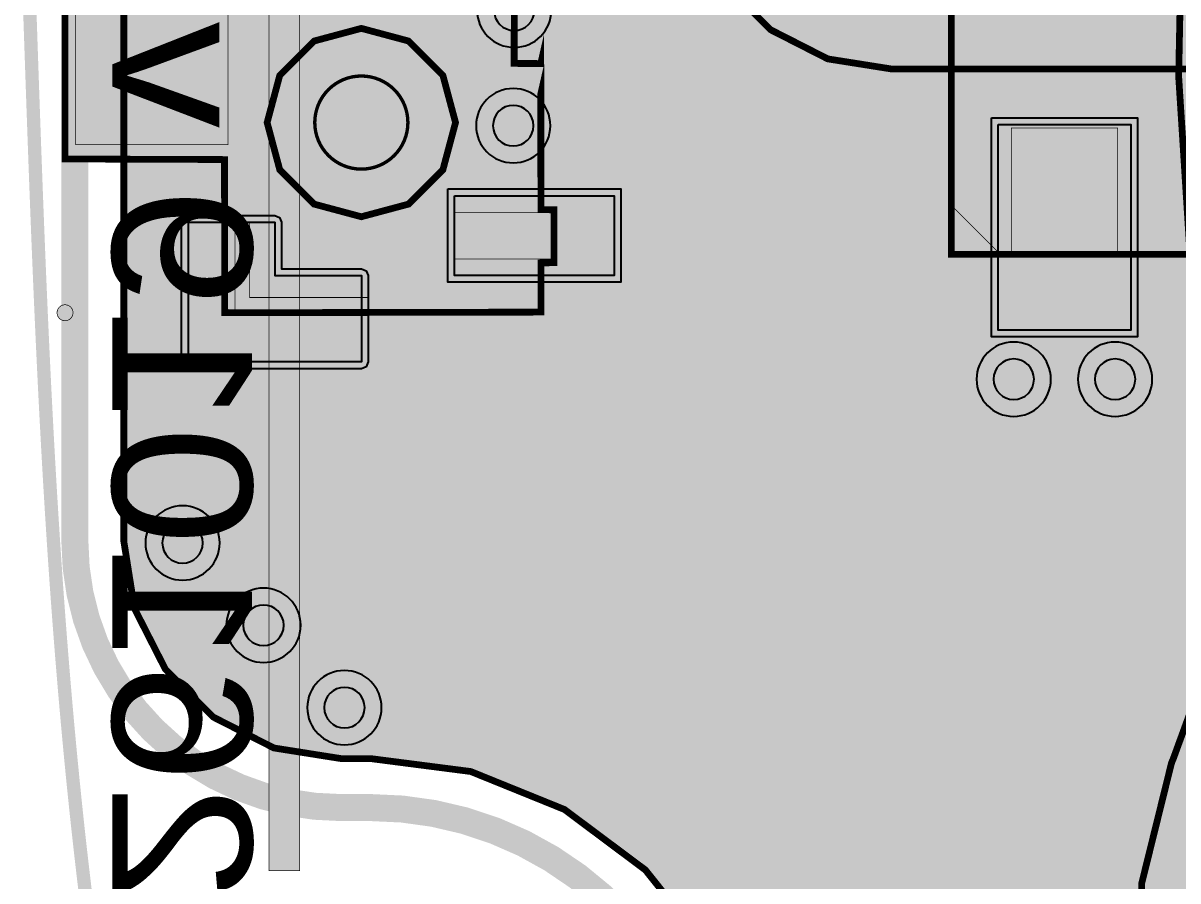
# Model space of a CAD drawing. Header units: millimetres. Extents: x -37.3 to 36.8, y -36.5 to 34.5.
# Drawn here: x -31.72 to -23.04, y -6.55 to -0.1 of the extents above; entities that cross this region are included whole.
import ezdxf
from ezdxf.enums import TextEntityAlignment as Align

# ---------------------------------------------------------------- set-up
doc = ezdxf.new("R2010")
doc.units = ezdxf.units.MM
doc.header["$MEASUREMENT"] = 0
for name, color, linetype, true_color in [('Board-Outline-Layer', 7, 'Continuous', 0xc8a339), ('Bottom-Layer', 7, 'Continuous', 0x65a2e5), ('Bottom-Silkscreen-Layer', 7, 'Continuous', 0x796596), ('Component-Marking-Layer', 7, 'Continuous', 0x66ffcc), ('Component-Shape-Layer', 7, 'Continuous', 0x00cccc), ('Document-Layer', 7, 'Continuous', 0xff9999), ('Hole-Layer', 7, 'Continuous', 0x8d7927), ('Multi-Layer', 7, 'Continuous', 0xc2c2c2), ('Pin-Soldering-Layer', 7, 'Continuous', 0xcc9999), ('Top-Layer', 7, 'Continuous', 0xc26065), ('Top-Paste-Mask-Layer', 7, 'Continuous', 0xff00ff), ('Top-Silkscreen-Layer', 7, 'Continuous', 0x81bebe), ('Top-Solder-Mask-Layer', 7, 'Continuous', 0xb44a4c)]:
    doc.layers.add(name, color=color, linetype=linetype, true_color=true_color)
doc.styles.get("Standard").update_dxf_attribs({"font": 'arial.ttf'})

msp = doc.modelspace()

# ---------------------------------------------------------------- hatches: boundary and pattern name
at = {"layer": 'Bottom-Layer'}
for points in [[(-18.006062071928106, 25.35819843611179), (-17.962650574293498, 25.415400050800105), (-16.90293925563944, 25.415400050800105), (-16.78613065427111, 24.680482913137443), (-16.486397423967023, 23.99937540382971), (-16.023418878649576, 23.416796383301463), (-15.42759238241282, 22.970995716000335), (-14.738037577249168, 22.691242933601973), (-14.000027940055883, 22.59590551181103), (-13.262018302862597, 22.691242933601973), (-12.572463497698944, 22.97099571600033), (-11.976637001462185, 23.416796383301467), (-11.51365845614474, 23.999375403829713), (-11.213925225840654, 24.680482913137446), (-11.097116624472326, 25.415400050800105), (-8.718076018986224, 25.415400050800105), (-8.301350741104793, 25.320589415152398), (-7.875163827042427, 25.288750317500636), (7.875163827042425, 25.28875031750063), (8.301350741104788, 25.320589415152394), (8.718076018986224, 25.415400050800105), (11.097116624472326, 25.415400050800105), (11.213925225840656, 24.680482913137443), (11.513658456144741, 23.99937540382971), (11.976637001462187, 23.416796383301463), (12.572463497698944, 22.970995716000335), (13.262018302862597, 22.691242933601973), (14.000027940055883, 22.59590551181103), (14.738037577249168, 22.691242933601973), (15.42759238241282, 22.97099571600033), (16.02341887864958, 23.416796383301467), (16.486397423967027, 23.999375403829713), (16.78613065427111, 24.680482913137446), (16.90293925563944, 25.415400050800105), (17.96264595064702, 25.415400050800105), (18.00631851792103, 25.35786957827333), (18.009498826546263, 25.35374322994965), (18.01273924513916, 25.349663916185932), (18.062427303395296, 25.288044605391036), (18.06599318343315, 25.283693367809573), (18.069627453131865, 25.279399086415474), (18.12090170928681, 25.219775924880175), (18.12487228760075, 25.215237243614013), (18.128919260105928, 25.210766546428413), (18.18187319171892, 25.153255982845174), (18.186277053341243, 25.148559222800852), (18.190765228342986, 25.143942964873016), (18.245489809766195, 25.08866680973507), (18.250356003806562, 25.083845352584763), (18.255314170960247, 25.079118527861247), (18.311903980158583, 25.02620018032278), (18.31724066046477, 25.02131058646536), (18.322675754008873, 25.016530623814077), (18.381211575494362, 24.966097719540535), (18.38690634617642, 24.96129426951414), (18.392700496989207, 24.956611176344456), (18.453209430102024, 24.908744315615778), (18.458937575457075, 24.904307071271422), (18.464754940574952, 24.899987459059044), (18.527173309481313, 24.854618660449376), (18.53282701476245, 24.850592996432603), (18.538558210906057, 24.846678440909255), (18.602805033209084, 24.80370962242806), (18.608352319706707, 24.800073962683275), (18.613966449269306, 24.79654239666789), (18.67996759215703, 24.755878504881203), (18.685365999754225, 24.752618182769325), (18.690821377606905, 24.749454109865116), (18.758503737269486, 24.710996903751603), (18.763724940300843, 24.708087980125146), (18.768994296628666, 24.70526722106957), (18.83827908324987, 24.668923906000263), (18.84328656421143, 24.66634758521631), (18.84833421514529, 24.66385088451096), (18.919147157658493, 24.629520126114194), (18.9239317221633, 24.627244389542103), (18.928749661603106, 24.625040190367695), (19.00101829640947, 24.59262628001774), (19.0055607496757, 24.590626857853664), (19.01013066522959, 24.588691026637772), (19.08377824424958, 24.55809805929246), (19.088070438129197, 24.556347809909955), (19.09238508174376, 24.55465365770886), (19.16733692397678, 24.52578608364505), (19.171364311453715, 24.52426287747241), (19.17540984717666, 24.52278854791356), (19.2515957701028, 24.495545199540807), (19.255369998860342, 24.494216412280547), (19.259160793212086, 24.49293564825853), (19.336503276130067, 24.467226502100807), (19.340005703999424, 24.46607578169674), (19.343523655434048, 24.464973431420276), (19.421950322021196, 24.440697604188603), (19.42519877963623, 24.4396994987491), (19.428461794086193, 24.438750063103917), (19.50790053555954, 24.41581516095283), (19.510881214873653, 24.414956329019038), (19.51387555898533, 24.41414642482411), (19.594253630084882, 24.39245201446782), (19.59697928729511, 24.39171326629251), (19.59971779210346, 24.391023666764642), (19.680959877913175, 24.370474586099988), (19.68344064366803, 24.36983992887253), (19.685933511372816, 24.369254609187887), (19.767808035121863, 24.34979563026993), (19.770035541804138, 24.34925529946334), (19.772274476068944, 24.34876446674439), (19.85518521485722, 24.330184978609967), (19.857178054857584, 24.329724427602127), (19.85918171788613, 24.32931351037697), (19.942581418248803, 24.31162941702481), (19.9443348234535, 24.31124093005337), (19.94609851495283, 24.31090219087048), (20.030066234118408, 24.29398198080358), (20.117588520471877, 24.27712998421575), (20.205084226893966, 24.260961005928497), (20.292433383992176, 24.245379262401265), (20.379732414100275, 24.23024870133568), (20.46675675824904, 24.215498044775586), (20.55346571914783, 24.20101728669742), (20.62960799316869, 24.1885441633917), (20.66466077437192, 24.183450431836253), (20.700040764091355, 24.181747522944555), (21.527763942224787, 24.08192756057626), (22.308025683873865, 23.788190775298606), (22.996085915868488, 23.31737998352125), (23.552491383638163, 22.6964913945276), (23.945337893998108, 21.961126652508707), (24.1520996960625, 21.153451444449427), (24.160921103900108, 20.31977772693743), (23.97129629951288, 19.507908206590958), (23.59409833635237, 18.764395341137995), (23.203641126340575, 18.041685470217097), (22.95538792223869, 17.258654987394216), (22.858117257541032, 16.442992797412373), (22.915268740574714, 15.62354170163927), (23.12482142578991, 14.829278481733054), (23.479365276838287, 14.088289245603075), (24.58320374673153, 12.059295227299073), (25.512108437109802, 9.944487394392514), (26.25946925987943, 7.758914724697271), (26.566292368661404, 7.063740715080769), (27.039559536035924, 6.469244699943394), (27.64825577664922, 6.014386249002708), (28.35249092636367, 5.728973954881405), (29.106113795408024, 5.631711963423928), (29.32828803657608, 5.631711963423927), (29.832512408484778, 5.551850668481177), (30.28737978573328, 5.320084163628284), (30.64836458018912, 4.959099369172439), (30.880131085042013, 4.50423199192394), (30.95999237998476, 4.00000762001524), (30.959992379984765, -4.000007620015238), (30.880131085042017, -4.504231991923938), (30.648364580189124, -4.9590993691724385), (30.28737978573328, -5.320084163628283), (29.832512408484778, -5.551850668481177), (29.32828803657608, -5.631711963423927), (29.106113795408024, -5.6317119634239186), (28.352490926363668, -5.728973954881396), (27.64825577664922, -6.014386249002697), (27.039559536035924, -6.469244699943382), (26.5662923686614, -7.063740715080757), (26.259469259879424, -7.758914724697253), (25.512108436772003, -9.944487395259102), (24.583203745912265, -12.059295228969157), (23.479365275402618, -14.08828924799573), (23.1248214421458, -14.829278437218637), (22.915268756495806, -15.623541605307487), (22.858117253914404, -16.442992649603816), (22.955387880396678, -17.25865479379674), (23.203641029385505, -18.041685241648413), (23.594098170403942, -18.764395093022642), (23.97129615317033, -19.50790780640232), (24.160921042588605, -20.319777176728202), (24.15209978364474, -21.15345076905969), (23.945338185645106, -21.961125898522567), (23.552491919207306, -22.69649062714784), (22.996086714366776, -23.31737928156714), (22.308026739510296, -23.788190224686293), (21.52776522244211, -24.08192724677013), (20.700042209821913, -24.181747522962837), (20.664644498206133, -24.183452002822754), (20.62957447432191, -24.188550695202828), (20.55454945637046, -24.20083806733621), (20.467575477573522, -24.21536030926778), (20.380982936502708, -24.230034393410953), (20.29415141589645, -24.245077246398225), (20.207177485096782, -24.260581078966766), (20.12010940462966, -24.27665468809495), (20.033025422225897, -24.293399210637787), (19.945968250683872, -24.310929102014388), (19.944203841258044, -24.311268017819582), (19.942449718890963, -24.311656681255318), (19.859033046151485, -24.329345893325783), (19.85703069923201, -24.32975655214787), (19.85503917601893, -24.330216844604745), (19.772271043421995, -24.34876523598493), (19.77003111811776, -24.349256327558184), (19.767802621028192, -24.34979691707313), (19.685750273597954, -24.369299515644823), (19.683254102067384, -24.369885712403075), (19.68077003373295, -24.37052124639844), (19.599510580870632, -24.391077734478888), (19.596770795607235, -24.39176778163703), (19.594043859842408, -24.39250697694579), (19.513647536453895, -24.41420997663307), (19.51065169276272, -24.415020450942286), (19.507669516166583, -24.41587985234866), (19.42821160751695, -24.438824716918404), (19.424946929304188, -24.439774850651496), (19.421696810675577, -24.440773653356544), (19.343251965552874, -24.46506039666946), (19.339732167520893, -24.466163599910274), (19.336227896304706, -24.46731517223537), (19.258866305763995, -24.49303693070453), (19.255078368544066, -24.49431698247521), (19.251307000021622, -24.495645056413537), (19.17510222947555, -24.522899989351323), (19.171044564153956, -24.524379082651375), (19.167005161635274, -24.525907347073645), (19.09203459103973, -24.554793295766064), (19.087722406140344, -24.55648711091949), (19.08343265450539, -24.55823696213914), (19.00976735748206, -24.588847316107195), (19.005199539928935, -24.59078286852316), (19.000659169096394, -24.592781956579405), (18.928372349587615, -24.625213105657274), (18.92354222037538, -24.627423605209714), (18.91874564928977, -24.62970600795657), (18.847916873052053, -24.664060337342367), (18.84287102280662, -24.66655727520833), (18.837865335130875, -24.669133783368366), (18.768564992232328, -24.705500565301023), (18.763292741802598, -24.708324085318463), (18.758068723046133, -24.711235874787974), (18.69037339677004, -24.74971790221094), (18.68491523366546, -24.752885052761744), (18.679514132118705, -24.756148561482327), (18.613502006285074, -24.796838995406752), (18.607885281547137, -24.800373940252186), (18.602335504238756, -24.80401308900834), (18.538080711659543, -24.847009522873275), (18.532347166048133, -24.850927745472017), (18.52669122874072, -24.854957185480995), (18.464267131797577, -24.900355161271907), (18.458448191106104, -24.904678353441984), (18.452718585902172, -24.90911926387987), (18.3922117204746, -24.957012163073397), (18.38641899401286, -24.961696797354083), (18.380725677780124, -24.966501756092544), (18.3222156247413, -25.016941058672924), (18.31678493156967, -25.021719797633065), (18.311452569288, -25.02660801682522), (18.254896644202102, -25.079521967238755), (18.249943425633152, -25.084246438880594), (18.245082063389496, -25.0890653768987), (18.190390768301775, -25.1443331159963), (18.1859071162739, -25.148946761535427), (18.181507663241767, -25.153640765549678), (18.128584943789903, -25.211140482838086), (18.124541960472524, -25.215608508376402), (18.12057526605392, -25.220144398774668), (18.069330184683732, -25.279754565551276), (18.065699450798732, -25.28404612632906), (18.062137009764772, -25.28839454401054), (18.01247677417029, -25.349998143921344), (18.009239410630197, -25.354074812715147), (18.006062071928106, -25.35819843611179), (17.957889923708333, -25.421672971921836), (17.955006795232833, -25.42552581593056), (17.952176068040885, -25.42941732210767), (17.905398725008663, -25.494647161137575), (17.90284389192388, -25.49825700163343), (17.900334149614235, -25.501898335734523), (17.85486068654062, -25.568760876421475), (17.852603549587997, -25.572116299076967), (17.850388740721325, -25.575499810581892), (17.80612328874779, -25.643880308008324), (17.80413575294206, -25.646973842709702), (17.802191145072218, -25.650094540670143), (17.759043178250597, -25.71987063373059), (17.757302525603155, -25.722696094118813), (17.755605326917138, -25.725547868069295), (17.713479012847344, -25.796603073763887), (17.711959384329084, -25.79916538770959), (17.710483668934884, -25.801753241582038), (17.6692863663296, -25.87397291552753), (17.667970980547228, -25.876267243105296), (17.66669990627367, -25.878586412995944), (17.62634132228654, -25.951846441102234), (17.625210733732594, -25.953877566938978), (17.624124799486314, -25.955932913492667), (17.584510047676456, -26.030121335284996), (17.58355159810172, -26.03188642644923), (17.58263809463148, -26.03367519245271), (17.543674699243944, -26.108670437567145), (17.50371998008294, -26.187372701279063), (17.46451127854548, -26.26616198157264), (17.425956376365146, -26.34488916033338), (17.38794955409517, -26.42343037703248), (17.350375916472444, -26.501711344105807), (17.31243055074313, -26.58128948193696), (17.304001175540527, -26.600392266829722), (17.29670751180701, -26.61995685796544), (16.950303222926397, -27.348876679951054), (16.445383272809828, -27.978460576038547), (15.809076557162024, -28.474881568604264), (15.075571264667227, -28.811467403304043), (14.284277976298437, -28.97013362535818), (13.477712170176583, -28.942355241074154), (12.699209903092893, -28.72962475810573), (11.99059940307584, -28.34337199435639), (11.38995367624411, -27.804349964122743), (10.80456387197331, -27.25310006309261), (10.12805176059661, -26.81848639615313), (9.38333957290428, -26.515234959499576), (8.595660359940842, -26.353620808524983), (7.791703022621164, -26.339119908559923), (6.998708012847976, -26.472223592974597), (5.026506430321868, -26.916440736260093), (3.026905579170463, -27.213937607809836), (1.0108051969398548, -27.363092565075117), (-1.0108050405953661, -27.363092570850558), (-3.026905423678226, -27.213937625104673), (-5.026506276529416, -26.916440764980052), (-6.998707861593669, -26.47222363296312), (-7.791702892603317, -26.339119918216053), (-8.595660256272803, -26.35362079705403), (-9.383339498047366, -26.51523493679097), (-10.128051714312328, -26.818486372123424), (-10.804563851425456, -27.25310004703954), (-11.389953676244113, -27.804349964122743), (-11.990599132834088, -28.343372667493593), (-12.699209601937438, -28.7296260070889), (-13.477712013974275, -28.942356902175213), (-14.284278061582599, -28.970135493156096), (-15.075571600871928, -28.811469258719267), (-15.809077067518755, -28.47488320780417), (-16.445383803782995, -27.978461837740237), (-16.950303561395337, -27.348877468776006), (-17.2967074085914, -26.61995716180193), (-17.304001139455437, -26.600392357300024), (-17.312430606200678, -26.581289368646264), (-17.349991182759304, -26.502515594842148), (-17.387477313371633, -26.424410313089265), (-17.42525310884333, -26.34633399290146), (-17.463548163775624, -26.26811334070784), (-17.50248848290866, -26.18982360291644), (-17.542171551566454, -26.111597891967065), (-17.582707670873027, -26.033543035242523), (-17.583621711037825, -26.031753334494187), (-17.58458069684502, -26.02998730946235), (-17.624207759369106, -25.955779859461217), (-17.625294360821183, -25.953723410445225), (-17.626425615947202, -25.9516911833145), (-17.666797416901485, -25.87841232725064), (-17.668069315135956, -25.87609187197773), (-17.669385524032947, -25.873796260527183), (-17.710597436273932, -25.80155741246531), (-17.71207416032508, -25.79896808140954), (-17.71359479639274, -25.79640429218471), (-17.755736921202672, -25.725330256528377), (-17.757435353360385, -25.722476793307937), (-17.759177238052374, -25.719649646006395), (-17.802342867826265, -25.649854365750397), (-17.8042889780427, -25.64673175382359), (-17.806278014377884, -25.64363630802738), (-17.850562755074062, -25.57523706426702), (-17.85277936853181, -25.571851429616707), (-17.855038307786902, -25.568493887264296), (-17.900532948253716, -25.501613044932384), (-17.90304481704556, -25.497969356045743), (-17.905601837686994, -25.494357210011962), (-17.952402383163562, -25.429109750656057), (-17.955235617469793, -25.42521571385599), (-17.958121325252637, -25.42136040195858), (-18.00631851792103, -25.35786957827333), (-18.009498826546263, -25.35374322994965), (-18.01273924513916, -25.349663916185932), (-18.062427303395296, -25.288044605391036), (-18.06599318343315, -25.283693367809573), (-18.069627453131865, -25.279399086415474), (-18.12090170928681, -25.219775924880175), (-18.124872287600745, -25.21523724361401), (-18.128919260105928, -25.210766546428413), (-18.18187319171892, -25.15325598284517), (-18.186277053341243, -25.14855922280085), (-18.190765228342986, -25.143942964873016), (-18.245489809766195, -25.08866680973507), (-18.250356003806562, -25.083845352584763), (-18.255314170960247, -25.079118527861247), (-18.311903980158583, -25.02620018032278), (-18.31724066046477, -25.02131058646536), (-18.322675754008873, -25.016530623814077), (-18.381211575494362, -24.966097719540535), (-18.38690634617642, -24.96129426951414), (-18.392700496989207, -24.956611176344456), (-18.453209430102024, -24.908744315615778), (-18.458937575457075, -24.904307071271422), (-18.464754940574952, -24.899987459059044), (-18.527173309481313, -24.854618660449376), (-18.53282701476245, -24.850592996432603), (-18.538558210906057, -24.846678440909255), (-18.602805033209084, -24.803709622428062), (-18.608352319706707, -24.800073962683275), (-18.613966449269306, -24.79654239666789), (-18.67996759215703, -24.755878504881203), (-18.685365999754225, -24.75261818276932), (-18.690821377606905, -24.749454109865116), (-18.758503737269486, -24.710996903751607), (-18.763724916956914, -24.708087992875022), (-18.768994249518823, -24.705267245781027), (-18.838278702667893, -24.66892409241758), (-18.843281619128806, -24.666350073616826), (-18.8483246338198, -24.663855529825266), (-18.91913825038218, -24.62952191694247), (-18.923932120673893, -24.627241669733728), (-18.928759496297516, -24.62503323945518), (-19.00102779052684, -24.592622021885393), (-19.005565505944734, -24.59062480385985), (-19.010130624939773, -24.588691043374038), (-19.08377785288863, -24.558098211267843), (-19.08806521417059, -24.556349895289348), (-19.092374975625535, -24.554657550252365), (-19.16732752366716, -24.525787174083693), (-19.17136469339526, -24.524260200505594), (-19.17542009983636, -24.522782341811666), (-19.25160566802502, -24.495541660304657), (-19.255374948176353, -24.494214642540058), (-19.259160793212086, -24.49293564825853), (-19.336503276130067, -24.467226502100807), (-19.340005703999424, -24.46607578169674), (-19.343523655434048, -24.464973431420276), (-19.421950322021196, -24.440697604188603), (-19.42519877963623, -24.4396994987491), (-19.428461794086193, -24.438750063103917), (-19.50790053555954, -24.41581516095283), (-19.510881214873653, -24.414956329019038), (-19.51387555898533, -24.41414642482411), (-19.594253630084882, -24.39245201446782), (-19.59697928729511, -24.39171326629251), (-19.59971779210346, -24.391023666764642), (-19.680959877913175, -24.370474586099984), (-19.683442809397768, -24.369839414160374), (-19.68593784252346, -24.369253579839317), (-19.767971913652275, -24.349757766564284), (-19.77019941199102, -24.349217467029362), (-19.772438337294783, -24.348726665724637), (-19.85518945180369, -24.330184028253953), (-19.857179061555865, -24.32972418816858), (-19.859179494180847, -24.329313981899773), (-19.94257680446048, -24.31162985752609), (-19.944332304020403, -24.311240937219125), (-19.94609808988277, -24.31090176469909), (-20.03006827603099, -24.293981569347046), (-20.11758853505224, -24.277129981409022), (-20.205084226893966, -24.260961005928497), (-20.29249511108359, -24.245368410105886), (-20.37973302338937, -24.23024859575913), (-20.466756760103042, -24.21549804446135), (-20.55346571914783, -24.20101728669742), (-20.6296079931686, -24.188544163391718), (-20.664660713451696, -24.183450437714956), (-20.70004064168502, -24.181747522943272), (-21.527763659883902, -24.08192729400497), (-22.308025180014518, -23.78819028039411), (-22.99608513807691, -23.317379312942478), (-23.552490292093484, -22.69649061313763), (-23.94533646435157, -21.961125834334805), (-24.152097921573915, -21.15345066895651), (-24.160918996666616, -20.31977707479884), (-23.97129389067123, -19.50790775518034), (-23.594095675191763, -18.764395159994034), (-23.20363891181216, -18.041685101013567), (-22.95538617558199, -17.258654518996078), (-22.85811598273038, -16.44299231991913), (-22.915267924617034, -15.62354130310421), (-23.12482103963244, -14.82927824503858), (-23.479365276838323, -14.088289245603026), (-24.58320374673156, -12.05929522729902), (-25.512108437109823, -9.944487394392473), (-26.259469259879435, -7.758914724697247), (-26.56629236866141, -7.06374071508075), (-27.03955953603593, -6.469244699943381), (-27.648255776649226, -6.0143862490027), (-28.35249092636367, -5.728973954881403), (-29.106113795408024, -5.631711963423928), (-29.32828803657608, -5.631711963423927), (-29.832512408484778, -5.551850668481177), (-30.28737978573328, -5.320084163628283), (-30.64836458018912, -4.9590993691724385), (-30.880131085042013, -4.504231991923938), (-30.95999237998476, -4.00000762001524), (-30.959992379984765, 4.00000762001524), (-30.880131085042013, 4.50423199192394), (-30.648364580189124, 4.959099369172439), (-30.28737978573328, 5.320084163628283), (-29.832512408484778, 5.551850668481177), (-29.32828803657608, 5.631711963423927), (-29.106113795408035, 5.631711963423921), (-28.352490926363675, 5.728973954881399), (-27.64825577664922, 6.014386249002704), (-27.03955953603592, 6.469244699943391), (-26.566292368661397, 7.063740715080771), (-26.259469259879413, 7.758914724697285), (-25.512108461372204, 9.944487332148443), (-24.58320380557573, 12.059295107343585), (-23.47936537995555, 14.088289073749266), (-23.124821097233138, 14.829278088271796), (-22.91526794640387, 15.62354117128129), (-22.8581159802724, 16.44299221974089), (-22.955386161469214, 17.258654453698163), (-23.203638898768236, 18.041685070262908), (-23.594095675191767, 18.764395159994038), (-23.971293835448428, 19.50790760362069), (-24.16091896144822, 20.319776754111242), (-24.152097984617154, 21.153450189154267), (-23.945336698085047, 21.961125232918942), (-23.55249075460393, 22.696489952373934), (-22.996085865679422, 23.317378674698308), (-22.308026181567392, 23.788189758922478), (-21.52776491338061, 24.081926987234176), (-20.700042093485045, 24.181747522961157), (-20.66464444030691, 24.183452008412527), (-20.629574474321924, 24.188550695202824), (-20.554549456370456, 24.20083806733621), (-20.467575477573522, 24.21536030926778), (-20.38102944430155, 24.23002642403964), (-20.294213488219906, 24.245066337390316), (-20.207256253135355, 24.260566788180626), (-20.120204663920482, 24.276636737694517), (-20.033026922654393, 24.29339892133269), (-19.946096098716467, 24.310902165929818), (-19.944331308366216, 24.311241137849176), (-19.94257680446048, 24.31162985752609), (-19.859179494180847, 24.329313981899773), (-19.85717690263379, 24.32972467194696), (-19.855185134268325, 24.33018499574337), (-19.77227447237965, 24.348764467571126), (-19.77003553995936, 24.349255299876738), (-19.767808035121863, 24.34979563026993), (-19.685933511372816, 24.369254609187887), (-19.68344064366803, 24.36983992887253), (-19.680959877913175, 24.370474586099984), (-19.59971779210346, 24.391023666764642), (-19.596975302166772, 24.39171434194414), (-19.59424566039867, 24.392454165621956), (-19.513654146276366, 24.41420819237876), (-19.51065979176151, 24.415018174516607), (-19.507679103184195, 24.415877084074925), (-19.4284538047336, 24.438752369825494), (-19.425189136376844, 24.43970240064186), (-19.421939026233282, 24.440701100840293), (-19.343261570911544, 24.465057422972386), (-19.339736953033732, 24.466162118773298), (-19.33622786129038, 24.467315183877197), (-19.258865916012194, 24.49303706920702), (-19.255073067484243, 24.494318878044073), (-19.251296788363128, 24.495648708804033), (-19.175092723625664, 24.52290591964712), (-19.171044925612716, 24.52438148355923), (-19.167015301882103, 24.52590598026374), (-19.092044380215427, 24.554789524190202), (-19.08772725422565, 24.55648517009686), (-19.083432611724778, 24.55823697991589), (-19.009766974124407, 24.588847486659038), (-19.00519442653007, 24.590785083147896), (-19.000649383631487, 24.592786346925138), (-18.92836323817188, 24.625219721527138), (-18.92354254110494, 24.627425989456057), (-18.91875527167858, 24.62970388098657), (-18.847926161968733, 24.664055832073146), (-18.84287563100349, 24.666554949293985), (-18.837865335130875, 24.669133783368366), (-18.768564992232328, 24.705500565301023), (-18.763292741802598, 24.708324085318463), (-18.758068723046133, 24.711235874787974), (-18.69037339677004, 24.749717902210943), (-18.68491523366546, 24.752885052761748), (-18.679514132118705, 24.756148561482327), (-18.613502006285074, 24.796838995406752), (-18.607885281547137, 24.800373940252186), (-18.602335504238756, 24.80401308900834), (-18.538080711659543, 24.847009522873275), (-18.532347166048133, 24.850927745472017), (-18.52669122874072, 24.854957185480995), (-18.464267131797577, 24.900355161271907), (-18.458448191106108, 24.904678353441984), (-18.452718585902172, 24.90911926387987), (-18.3922117204746, 24.957012163073397), (-18.38641899401286, 24.961696797354083), (-18.380725677780124, 24.966501756092544), (-18.3222156247413, 25.016941058672924), (-18.31678493156967, 25.021719797633065), (-18.311452569288, 25.02660801682522), (-18.254896644202102, 25.079521967238755), (-18.249943425633152, 25.084246438880594), (-18.245082063389496, 25.0890653768987), (-18.190390768301775, 25.1443331159963), (-18.1859071162739, 25.148946761535427), (-18.181507663241767, 25.153640765549678), (-18.128584943789903, 25.211140482838086), (-18.124541960472524, 25.215608508376402), (-18.12057526605392, 25.220144398774668), (-18.069330184683732, 25.279754565551276), (-18.065699450798732, 25.28404612632906), (-18.062137009764772, 25.28839454401054), (-18.01247677417029, 25.349998143921344), (-18.009239410630197, 25.354074812715147)], [(-28.466898653797315, -0.8500889001778006), (-28.56177322180569, -0.4960121920243846), (-28.82097536195073, -0.23681005187934687), (-29.175052070104147, -0.14193548387096871), (-29.52912877825756, -0.23681005187934676), (-29.7883309184026, -0.4960121920243846), (-29.88320548641098, -0.8500889001778006), (-29.7883309184026, -1.2041656083312167), (-29.529128778257565, -1.463367748476254), (-29.175052070104147, -1.5582423164846324), (-28.82097536195073, -1.4633677484762542), (-28.561773221805694, -1.2041656083312169)]]:
    msp.add_hatch(color=256, dxfattribs=at).paths.add_polyline_path(points)
at = {"layer": 'Bottom-Silkscreen-Layer'}
msp.add_hatch(color=256, dxfattribs=at).paths.add_polyline_path([(-29.638161036322078, 6.699014478028956), (-29.638161036322078, -6.474010668021336), (-29.8691617983236, -6.474010668021336), (-29.8691617983236, 6.699014478028956)])
at = {"layer": 'Component-Marking-Layer'}
msp.add_hatch(color=256, dxfattribs=at).paths.add_polyline_path([(-31.462225044450097, -2.2798577597155196, 1), (-31.342235204470416, -2.2798577597155196, 1)])
msp.add_hatch(color=256, dxfattribs=at).paths.add_polyline_path([(-31.462225044450097, -2.2798577597155196, 1), (-31.342235204470416, -2.2798577597155196, 1)])
at = {"layer": 'Document-Layer'}
for points in [[(-30.178201676403358, -1.0160782321564645), (-31.32120396240793, -1.0160782321564643), (-31.32120396240793, 1.015925831851664), (-30.178201676403358, 1.015925831851664)], [(-30.178201676403358, -1.0160782321564645), (-31.32120396240793, -1.0160782321564643), (-31.32120396240793, 1.015925831851664), (-30.178201676403358, 1.015925831851664)], [(-24.740060960121927, -1.8400050800101604), (-24.740060960121927, -1.4720091440182883), (-24.372065024130052, -1.8400050800101604)], [(-24.740060960121927, -1.8400050800101604), (-24.740060960121927, -1.4720091440182883), (-24.372065024130052, -1.8400050800101604)]]:
    msp.add_hatch(color=256, dxfattribs=at).paths.add_polyline_path(points)
at = {"layer": 'Multi-Layer'}
msp.add_hatch(color=256, dxfattribs=at).paths.add_polyline_path([(-29.525064770129546, -0.8500889001778006, 1), (-28.82503937007875, -0.8500889001778006, 1)])
msp.add_hatch(color=256, dxfattribs=at).paths.add_polyline_path([(-29.525064770129546, -0.8500889001778006, 1), (-28.82503937007875, -0.8500889001778006, 1)])
at = {"layer": 'Pin-Soldering-Layer'}
for points in [[(-23.490048260096525, -1.8400050800101604), (-24.290048260096523, -1.8400050800101604), (-24.290048260096523, -0.8899923799847602), (-23.490048260096525, -0.8899923799847601)], [(-23.490048260096525, -1.8400050800101604), (-24.290048260096523, -1.8400050800101604), (-24.290048260096523, -0.8899923799847602), (-23.490048260096525, -0.8899923799847601)], [(-27.72501397002795, -1.5251460502921008), (-27.72501397002795, -1.875158750317501), (-28.475026670053346, -1.875158750317501), (-28.475026670053346, -1.5251460502921008)], [(-27.72501397002795, -1.5251460502921008), (-27.72501397002795, -1.875158750317501), (-28.475026670053346, -1.875158750317501), (-28.475026670053346, -1.5251460502921008)], [(-29.125064770129548, -2.275311150622301), (-30.125064770129548, -2.275311150622301), (-30.125064770129548, -1.6003048006096015), (-30.015082550165104, -1.6003048006096015), (-30.015082550165108, -2.1653035306070616), (-29.125064770129548, -2.1653035306070616)], [(-29.125064770129548, -2.275311150622301), (-30.125064770129548, -2.275311150622301), (-30.125064770129548, -1.6003048006096015), (-30.015082550165104, -1.6003048006096015), (-30.015082550165108, -2.1653035306070616), (-29.125064770129548, -2.1653035306070616)]]:
    msp.add_hatch(color=256, dxfattribs=at).paths.add_polyline_path(points)
at = {"layer": 'Top-Layer'}
for points in [[(-25.19145796291593, -0.4470383540767083), (-22.896090932181867, -0.4470383540767466), (-22.64581044034038, -0.46205662018113164), (-22.399121784894092, -0.5068961137922298), (-22.608539497078997, -0.5068961137922297), (-22.787609855219713, -0.5548778716443865), (-22.918698455508274, -0.685966471932946), (-22.96668021336043, -0.8650368300736624), (-22.96668021336043, -2.4100457200914396), (-22.8722109766558, -2.6524134644724833), (-22.638640865440017, -2.766919199466653), (-22.6192474613616, -2.8157068730307246), (-22.612354265173472, -2.8677532471585647), (-22.608573775412577, -3.432424875358132), (-22.657373064579918, -4.185586869494448), (-22.812857673322544, -4.924138761021907), (-23.071862629147446, -5.633046930598729), (-23.079052888753456, -5.6498766481102525), (-23.08563533125876, -5.666953260051267), (-23.308813524091143, -6.569029954722987), (-23.33448138807684, -7.4979497734286715), (-23.16145797725699, -8.41097429014991), (-22.797703879934126, -9.266096401609216), (-22.551223756354926, -9.707107937156412), (-22.531318876505264, -9.756196193948758), (-22.524116779100435, -9.808674675154986), (-22.674796674893482, -10.025213807874001), (-22.63630817669903, -10.286197068834628), (-21.86380373169014, -11.624214016662824), (-21.73271513140158, -11.755302616951385), (-21.553644773260867, -11.80328437480354), (-21.37457441512015, -11.755302616951385), (-20.511144667867246, -11.256801219948589), (-20.380056067578685, -11.12571261966003), (-20.33207430972653, -10.946642261519314), (-20.380056067578685, -10.767571903378599), (-21.152560512587574, -9.429554955550403), (-21.344551753401635, -9.270540763360602), (-21.593796973902823, -9.275333458261446), (-21.634120901448572, -9.241910408532293), (-21.665090001627732, -9.199672579279293), (-21.9063855282447, -8.767939666462915), (-22.1831504571879, -8.118489556518671), (-22.315951423141765, -7.4251294951932145), (-22.298752051614787, -6.719375676345172), (-22.132334127941206, -6.033307643363242), (-21.827690592594042, -5.192827937742859), (-21.64486122501443, -4.317735233202942), (-21.587514616764214, -3.425588840669323), (-21.59125771224947, -2.8663673297629084), (-21.58517543937097, -2.8143366159264716), (-21.566598965680612, -2.765355968207918), (-21.342874455896307, -2.6468692189261773), (-21.25339598679198, -2.4100457200914396), (-21.25339598679198, -1.2227980365193447), (-21.090277977482472, -1.3859160458288513), (-21.087995722771726, -1.3977392515034728), (-21.0825548562128, -1.4470664537531877), (-20.99572254270521, -1.7215664481625295), (-20.796984399653507, -1.929876909004445), (-20.526869555559852, -2.029516602902363), (-20.240463154415774, -2.0001657769598618), (-19.996172715067765, -1.8478100128977015), (-19.8438169510056, -1.6035195735496912), (-19.814466125063095, -1.3171131724056129), (-19.91410581896101, -1.046998328311957), (-20.12241627980292, -0.8482601852602526), (-20.396916274212263, -0.7614278717526572), (-20.44624347646198, -0.7559870051937322), (-20.45806668213661, -0.7537047504829866), (-20.783930030475645, -0.42784140214399957), (-21.236576864920444, -0.05636402833825673), (-21.75299785784249, 0.21966849520184825), (-22.313347240096014, 0.3896483933974903), (-22.89609109916857, 0.44704343408683694), (-25.19145796291593, 0.4470434340868684), (-25.516705613411226, 0.5341932793772055), (-25.754803418616195, 0.7722910845821701), (-25.84195326390653, 1.0975387350774701), (-25.841953263906525, 1.9050063500127012), (-25.91849591892561, 2.3866960676530224), (-26.14058328647162, 2.8209321362772988), (-26.486336435763025, 3.1649358017706466), (-26.92169350499999, 3.3848175526805027), (-26.974182465091992, 3.402385997445383), (-27.02623907029682, 3.421196926118501), (-27.067562311632116, 3.4746195303684466), (-27.115797461266222, 3.521894843789689), (-27.08379692562247, 3.551779746887404), (-27.054573341478484, 3.5843853268458514), (-27.044465856543052, 3.584736805260697), (-27.034352940743275, 3.584853949713004), (-26.751706197823207, 3.5848539497110683), (-26.741737308098074, 3.5781112665740222), (-26.703019557186508, 3.5470836988552303), (-26.447519806539542, 3.414376830946907), (-26.15969111051608, 3.4076035661409643), (-25.898231845540195, 3.528145210932174), (-25.716462735247685, 3.751419091881488), (-25.651452882912906, 4.031891825797121), (-25.716460079841394, 4.312365175187399), (-25.89822707625819, 4.53564077704375), (-26.159685199982402, 4.6561848972210305), (-26.447513960119522, 4.649414357462064), (-26.703014967170446, 4.516709908528869), (-26.7417331513293, 4.485683772534635), (-26.751709953155515, 4.4789357378697785), (-27.034349628832405, 4.478935737868742), (-27.044463481758363, 4.479052997252527), (-27.054571900172288, 4.479404633342787), (-27.225009405595625, 4.612597118459678), (-27.436051181102368, 4.660037084074169), (-27.806051943103892, 4.660037084074167), (-28.052622428244863, 4.593968721703293), (-28.233124551014956, 4.413466598933196), (-28.29919291338583, 4.166896113792227), (-28.299192913385834, 3.896895605791216), (-28.274530078959987, 3.7428947850290823), (-28.20300843785198, 3.604297660056934), (-28.329707121163366, 3.660726492242387), (-28.467053213106432, 3.6800350520701057), (-28.807053975107955, 3.6800350520701057), (-29.056124460248927, 3.613296816718155), (-29.238456710037948, 3.430964566929135), (-29.305194945389896, 3.181894081788165), (-29.305194945389896, 2.9018935737871496), (-29.238456710037948, 2.652823088646179), (-29.056124460248927, 2.4704908388571596), (-28.807053975107955, 2.4037526035052084), (-28.467053213106432, 2.4037526035052084), (-28.296621224703486, 2.4338152004323734), (-28.146760233172984, 2.5203744611875494), (-28.108977871926232, 2.4877613363437154), (-28.068092456184917, 2.4591343296346766), (-28.068092456184917, 2.357988315976633), (-28.475052070104148, 2.357988315976633), (-28.654122428244865, 2.3100065581244764), (-28.78521102853342, 2.178917957835917), (-28.833192786385577, 1.9998475996952005), (-28.833192786385577, 1.4701086462666169), (-29.1423488770865, 1.5573343809791629), (-29.458234044144355, 1.4990044705861818), (-29.71585110492908, 1.3071209975973388), (-29.86219224237728, 1.021166300653945), (-29.86714600261601, 0.6999790072049072), (-29.72969308973485, 0.40964727632778475), (-29.47811609821199, 0.20991036298944646), (-29.164180028018244, 0.14186654589393155), (-28.852481011598186, 0.21951666100259917), (-28.60715488060406, 0.4268832606879741), (-28.478680445068854, 0.7212981662677206), (-28.49349286947829, 1.0421819603376847), (-28.484275529049157, 1.041825672344839), (-28.475052070104148, 1.0417068834137675), (-27.275052070104145, 1.0417068834137675), (-27.09598171196343, 1.0896886412659244), (-26.964893111674872, 1.2207772415544837), (-26.916911353822716, 1.3998475996952002), (-26.916911353822716, 1.9998475996952003), (-26.98830147047566, 2.2144142939216844), (-27.174010668021346, 2.343439520036351), (-27.174010668021346, 2.4591343296346766), (-27.143893037622163, 2.4796132750447972), (-27.115368971598198, 2.502259169229673), (-26.91509425649433, 2.356937067928931), (-26.78243097338942, 2.1480616793542504), (-26.7360350520701, 1.9050063500127004), (-26.7360350520701, 1.0975387350774721), (-26.66043806847621, 0.6202381654066438), (-26.441047077163844, 0.18965910104381095), (-26.099337596949592, -0.15205037917044542), (-25.66875853258676, -0.3714413704828099)], [(-28.466898653797315, -0.8500889001778006), (-28.56177322180569, -0.4960121920243846), (-28.82097536195073, -0.23681005187934687), (-29.175052070104147, -0.14193548387096871), (-29.52912877825756, -0.23681005187934676), (-29.7883309184026, -0.4960121920243846), (-29.88320548641098, -0.8500889001778006), (-29.7883309184026, -1.2041656083312167), (-29.529128778257565, -1.463367748476254), (-29.175052070104147, -1.5582423164846324), (-28.82097536195073, -1.4633677484762542), (-28.561773221805694, -1.2041656083312169)], [(-24.38857505715012, -0.8650368300736624), (-23.391572263144532, -0.8650368300736624), (-23.391572263144532, -2.4100457200914396), (-24.38857505715012, -2.4100457200914396)], [(-28.475052070104148, -1.4001524003048007), (-27.275052070104145, -1.4001524003048007), (-27.275052070104145, -2.0001524003048012), (-28.475052070104148, -2.0001524003048012)], [(-29.825064770129547, -1.5998983997967997), (-29.825039370078745, -1.5999237998476), (-29.825039370078745, -1.9999237998475998), (-29.175026670053345, -1.9999237998475998), (-29.175026670053345, -2.6498856997713998), (-30.475052070104145, -2.6498856997713998), (-30.475052070104145, -1.5998983997967997)]]:
    msp.add_hatch(color=256, dxfattribs=at).paths.add_polyline_path(points)
at = {"layer": 'Top-Paste-Mask-Layer'}
for points in [[(-24.38857505715012, -0.8650368300736624), (-23.391572263144532, -0.8650368300736624), (-23.391572263144532, -2.4100457200914396), (-24.38857505715012, -2.4100457200914396)], [(-28.475052070104148, -1.4001524003048007), (-27.275052070104145, -1.4001524003048007), (-27.275052070104145, -2.0001524003048012), (-28.475052070104148, -2.0001524003048012)], [(-29.825064770129547, -1.5998983997967997), (-29.825039370078745, -1.5999237998476), (-29.825039370078745, -1.9999237998475998), (-29.175026670053345, -1.9999237998475998), (-29.175026670053345, -2.6498856997713998), (-30.475052070104145, -2.6498856997713998), (-30.475052070104145, -1.5998983997967997)]]:
    msp.add_hatch(color=256, dxfattribs=at).paths.add_polyline_path(points)
at = {"layer": 'Top-Solder-Mask-Layer'}
for points in [[(-24.439375158750323, -0.8142367284734585), (-23.34077216154433, -0.8142367284734585), (-23.34077216154433, -2.4608458216916436), (-24.439375158750323, -2.4608458216916436)], [(-28.52585217170435, -1.3493522987045967), (-27.224251968503943, -1.3493522987045967), (-27.224251968503943, -2.050952501905005), (-28.52585217170435, -2.050952501905005)], [(-30.475052070104145, -1.5488950977901959), (-29.825064770129547, -1.5488950977901959), (-29.789001134422314, -1.5638324741168308), (-29.774061468225756, -1.5998951612862973), (-29.774039306479832, -1.9489204978409957), (-29.175026670053345, -1.9489204978409955), (-29.13896188934157, -1.9638590191358247), (-29.124023368046743, -1.9999237998475998), (-29.124023368046743, -2.6498856997713998), (-29.13896188934157, -2.6859504804831746), (-29.175026670053345, -2.7008890017780036), (-30.475052070104145, -2.7008890017780036), (-30.51111685081592, -2.6859504804831746), (-30.52605537211075, -2.6498856997713998), (-30.52605537211075, -1.5998983997967997), (-30.51111685081592, -1.5638336190850246)]]:
    msp.add_hatch(color=256, dxfattribs=at).paths.add_polyline_path(points)

# ---------------------------------------------------------------- linework, layer by layer
at = {"layer": 'Board-Outline-Layer', "const_width": 0.20320040640081283}
for points in [[(-31.328293116586238, -4.00000762001524), (-31.328293116586238, 4.00000762001524)], [(-29.32828803657608, -6.0000127000254), (-29.106113792227585, -6.0000127000254)]]:
    msp.add_lwpolyline(points, dxfattribs=at)
for points in [[(-31.328293116586238, -4.00000762001524, 0.414), (-29.32828803657608, -6.0000127000254)], [(-26.612674625349253, -7.863276606553215, 0.332), (-29.106113792227585, -6.000012700025401)]]:
    msp.add_lwpolyline(points, format="xyb", dxfattribs=at)
at = {"layer": 'Bottom-Layer', "const_width": 0.05080010160020321}
for points in [[(-26.56629236866141, -7.06374071508075), (-27.03955953603593, -6.469244699943381), (-27.648255776649226, -6.0143862490027), (-28.35249092636367, -5.728973954881403), (-29.106113795408024, -5.631711963423928), (-29.32828803657608, -5.631711963423927), (-29.832512408484778, -5.551850668481177), (-30.28737978573328, -5.320084163628283), (-30.64836458018912, -4.9590993691724385), (-30.880131085042013, -4.504231991923938), (-30.95999237998476, -4.00000762001524), (-30.959992379984765, 4.00000762001524), (-30.880131085042013, 4.50423199192394), (-30.648364580189124, 4.959099369172439), (-30.28737978573328, 5.320084163628283), (-29.832512408484778, 5.551850668481177), (-29.32828803657608, 5.631711963423927), (-29.106113795408035, 5.631711963423921), (-28.352490926363675, 5.728973954881399), (-27.64825577664922, 6.014386249002704), (-27.03955953603592, 6.469244699943391), (-26.566292368661397, 7.063740715080771)], [(-22.992817093036148, 1.4218614140089771), (-23.03123329950893, -0.5035903999629915), (-22.90869131188991, -2.42552274895921)]]:
    msp.add_lwpolyline(points, dxfattribs=at)
msp.add_lwpolyline([(-28.466898653797315, -0.8500889001778006), (-28.56177322180569, -0.4960121920243846), (-28.82097536195073, -0.23681005187934687), (-29.175052070104147, -0.14193548387096871), (-29.52912877825756, -0.23681005187934676), (-29.7883309184026, -0.4960121920243846), (-29.88320548641098, -0.8500889001778006), (-29.7883309184026, -1.2041656083312167), (-29.529128778257565, -1.463367748476254), (-29.175052070104147, -1.5582423164846324), (-28.82097536195073, -1.4633677484762542), (-28.561773221805694, -1.2041656083312169)], close=True, dxfattribs=at)
at = {"layer": 'Bottom-Silkscreen-Layer', "const_width": 0.005080010160020321}
msp.add_lwpolyline([(-29.638161036322078, 6.699014478028956), (-29.638161036322078, -6.474010668021336), (-29.8691617983236, -6.474010668021336), (-29.8691617983236, 6.699014478028956)], close=True, dxfattribs=at)
at = {"layer": 'Component-Marking-Layer', "const_width": 0.005080010160020321}
msp.add_lwpolyline([(-31.462225044450093, -2.2798577597051337, 1), (-31.342235204470416, -2.279857759724802), (-31.342235204470416, -2.2798577597259055, 1), (-31.462225044450093, -2.2798577597062373)], format="xyb", dxfattribs=at)
msp.add_lwpolyline([(-31.462225044450093, -2.2798577597051337, 1), (-31.342235204470416, -2.279857759724802), (-31.342235204470416, -2.2798577597259055, 1), (-31.462225044450093, -2.2798577597062373)], format="xyb", dxfattribs=at)
at = {"layer": 'Component-Shape-Layer', "const_width": 0.05080010160020321}
msp.add_lwpolyline([(-21.260050800101602, 1.8400050800101604), (-21.260050800101602, -1.8400050800101604), (-24.740060960121927, -1.8400050800101604), (-24.740060960121927, 1.8400050800101604)], close=True, dxfattribs=at)
msp.add_lwpolyline([(-21.260050800101602, 1.8400050800101604), (-21.260050800101602, -1.8400050800101604), (-24.740060960121927, -1.8400050800101604), (-24.740060960121927, 1.8400050800101604)], close=True, dxfattribs=at)
msp.add_lwpolyline([(-28.025293370586745, 0.39464058928117857), (-28.026131572263154, -0.40558801117602244), (-27.826233172466353, -0.4065278130556262), (-27.82610617221235, -0.405969011938024), (-27.825217170434346, -1.5056388112776227), (-27.72597917195835, -1.5059690119380242), (-27.72605537211075, -1.9039624079248163), (-27.82529337058675, -1.9049022098044197), (-27.824836169672345, -2.2750825501651004), (-30.20136652273305, -2.2798577597155196), (-30.203881127762262, -1.1281686563373126), (-31.402230124460257, -1.1238506477012953), (-31.402052324104655, 1.1383032766065535)], dxfattribs=at)
msp.add_lwpolyline([(-28.025293370586745, 0.39464058928117857), (-28.026131572263154, -0.40558801117602244), (-27.826233172466353, -0.4065278130556262), (-27.82610617221235, -0.405969011938024), (-27.825217170434346, -1.5056388112776227), (-27.72597917195835, -1.5059690119380242), (-27.72605537211075, -1.9039624079248163), (-27.82529337058675, -1.9049022098044197), (-27.824836169672345, -2.2750825501651004), (-30.20136652273305, -2.2798577597155196), (-30.203881127762262, -1.1281686563373126), (-31.402230124460257, -1.1238506477012953), (-31.402052324104655, 1.1383032766065535)], dxfattribs=at)
at = {"layer": 'Document-Layer', "const_width": 0.005080010160020321}
for points in [[(-30.178201676403358, -1.0160782321564645), (-31.32120396240793, -1.0160782321564643), (-31.32120396240793, 1.015925831851664), (-30.178201676403358, 1.015925831851664)], [(-30.178201676403358, -1.0160782321564645), (-31.32120396240793, -1.0160782321564643), (-31.32120396240793, 1.015925831851664), (-30.178201676403358, 1.015925831851664)], [(-24.740060960121927, -1.8400050800101604), (-24.740060960121927, -1.4720091440182883), (-24.372065024130052, -1.8400050800101604)], [(-24.740060960121927, -1.8400050800101604), (-24.740060960121927, -1.4720091440182883), (-24.372065024130052, -1.8400050800101604)]]:
    msp.add_lwpolyline(points, close=True, dxfattribs=at)
at = {"layer": 'Document-Layer', "const_width": 0.1}
msp.add_lwpolyline([(-31.2491490982982, -6.642537465074931), (-31.260967741935488, -6.543931927863857), (-31.27253238506477, -6.445303530607062), (-31.2838506477013, -6.346652273304548), (-31.294925069850144, -6.2479756159512325), (-31.30576073152147, -6.149276098552198), (-31.316357632715267, -6.050553721107443), (-31.326723393446795, -5.951808483616968), (-31.33686055372111, -5.853042926085853), (-31.34677419354839, -5.7542545085090175), (-31.35646685293371, -5.655445770891543), (-31.365941071882148, -5.556614173228347), (-31.375201930403865, -5.457762255524511), (-31.38425196850394, -5.358892557785117), (-31.393098806197617, -5.260000000000001), (-31.40174244348489, -5.161089662179325), (-31.410190500381006, -5.062159004318009), (-31.41844043688088, -4.963210566421133), (-31.426502413004833, -4.864244348488698), (-31.434376428752863, -4.765260350520702), (-31.442067564135133, -4.666256032512066), (-31.449580899161806, -4.567236474472949), (-31.456918973837954, -4.468199136398273), (-31.46408432816866, -4.369146558293116), (-31.471084582169166, -4.270076200152401), (-31.477917195834394, -4.170990601981205), (-31.48459232918466, -4.071889763779528), (-31.49110998221997, -3.972773685547371), (-31.497477774955552, -3.8736449072898154), (-31.50369570739142, -3.7744983489966986), (-31.509768859537726, -3.675339090678182), (-31.51569977139955, -3.576167132334265), (-31.521493522987047, -3.4769824739649486), (-31.52715519431039, -3.377782575565152), (-31.532687325374656, -3.278572517145035), (-31.538092456184916, -3.179349758699518), (-31.54337820675642, -3.0801143002286007), (-31.54854457708916, -2.980866141732284), (-31.5535966471933, -2.8816103632207266), (-31.55853695707392, -2.78234188468377), (-31.56337312674626, -2.6830632461264923), (-31.568105156210315, -2.5837744475488957), (-31.572735585471175, -2.484475488950978), (-31.577274574549154, -2.385168910337821), (-31.581722123444248, -2.285854711709424), (-31.586078232156467, -2.1865303530607063), (-31.590353060706125, -2.087195834391669), (-31.594549149098306, -1.9878562357124716), (-31.598666497333, -1.8885090170180343), (-31.60271272542545, -1.7891541783083567), (-31.606690373380747, -1.6897942595885194), (-31.610604521209044, -1.5904267208534417), (-31.614455168910343, -1.4910515621031244), (-31.61824993649988, -1.391673863347727), (-31.62199136398273, -1.2922885445770893), (-31.625684531369068, -1.1929006858013718), (-31.62932943865888, -1.0935077470154941), (-31.632936245872497, -0.9941097282194566), (-31.63650241300483, -0.8947091694183389), (-31.640033020066046, -0.7953060706121413), (-31.643535687071378, -0.6958978917957837), (-31.64701041402083, -0.5964871729743461), (-31.650462280924568, -0.49707645415290835), (-31.65389382778766, -0.3976631953263907), (-31.657312674625356, -0.29824739649479304), (-31.660718821437648, -0.19883159766319536), (-31.664117348234697, -0.09941325882651766), (-31.667510795021595, 2.5400050800101606e-06)], dxfattribs=at)
at = {"layer": 'Document-Layer', "const_width": 0.25001270002540005}
msp.add_lwpolyline([(-29.300020320040648, -0.8500381000762003, 1), (-29.050083820167647, -0.8500381000762003, 1)], format="xyb", close=True, dxfattribs=at)
msp.add_lwpolyline([(-29.300020320040648, -0.8500381000762003, 1), (-29.050083820167647, -0.8500381000762003, 1)], format="xyb", close=True, dxfattribs=at)
at = {"layer": 'Hole-Layer'}
for points in [[(-28.178211836423678, -0.005473710947421896, 1), (-27.873213106426217, -0.005473710947421896, 1)], [(-28.185831851663707, -0.873474726949454, 1), (-27.880833121666242, -0.873474726949454, 1)], [(-24.423667767335537, -2.7797815595631192, 1), (-24.118669037338076, -2.7797815595631192, 1)], [(-23.66166624333249, -2.7797815595631192, 1), (-23.356667513335026, -2.7797815595631192, 1)], [(-30.671300482600973, -4.010469900939802, 1), (-30.366301752603512, -4.010469900939802, 1)], [(-30.062918465836937, -4.62962661925324, 1), (-29.757919735839476, -4.62962661925324, 1)], [(-29.454536449072904, -5.248785877571756, 1), (-29.149537719075443, -5.248785877571756, 1)]]:
    msp.add_lwpolyline(points, format="xyb", close=True, dxfattribs=at)
at = {"layer": 'Multi-Layer'}
for points in [[(-28.305113030226064, -0.005473710908603212, 1), (-27.74631191262383, -0.005473710908603067), (-27.74631191262383, -0.005473710986240531, 1), (-28.305113030226064, -0.00547371098624051)], [(-28.312733045466093, -0.8734747269106353, 1), (-27.75393192786386, -0.8734747269106352), (-27.75393192786386, -0.8734747269882727, 1), (-28.312733045466093, -0.8734747269882727)], [(-24.550568961137923, -2.7797815595243005, 1), (-23.99176784353569, -2.7797815595243005), (-23.99176784353569, -2.779781559601938, 1), (-24.550568961137923, -2.779781559601938)], [(-23.788567437134876, -2.7797815595243005, 1), (-23.229766319532644, -2.7797815595243005), (-23.229766319532644, -2.779781559601938, 1), (-23.788567437134876, -2.779781559601938)], [(-30.79820167640336, -4.010469900900984, 1), (-30.239400558801126, -4.010469900900984), (-30.239400558801126, -4.010469900978621, 1), (-30.79820167640336, -4.010469900978621)], [(-30.189819659639323, -4.629626619214421, 1), (-29.63101854203709, -4.629626619214421), (-29.63101854203709, -4.6296266192920585, 1), (-30.189819659639323, -4.6296266192920585)], [(-29.58143764287529, -5.248785877532937, 1), (-29.022636525273057, -5.248785877532937), (-29.022636525273057, -5.248785877610575, 1), (-29.58143764287529, -5.248785877610575)]]:
    msp.add_lwpolyline(points, format="xyb", dxfattribs=at)
at = {"layer": 'Multi-Layer', "const_width": 0.025400050800101603}
msp.add_lwpolyline([(-29.525064770129546, -0.8500889001778006, 1), (-28.825039370078745, -0.8500889001778006, 1)], format="xyb", close=True, dxfattribs=at)
msp.add_lwpolyline([(-29.525064770129546, -0.8500889001778006, 1), (-28.825039370078745, -0.8500889001778006, 1)], format="xyb", close=True, dxfattribs=at)
at = {"layer": 'Pin-Soldering-Layer', "const_width": 0.005080010160020321}
for points in [[(-23.490048260096525, -1.8400050800101604), (-24.290048260096523, -1.8400050800101604), (-24.290048260096523, -0.8899923799847602), (-23.490048260096525, -0.8899923799847601)], [(-23.490048260096525, -1.8400050800101604), (-24.290048260096523, -1.8400050800101604), (-24.290048260096523, -0.8899923799847602), (-23.490048260096525, -0.8899923799847601)], [(-27.72501397002795, -1.5251460502921008), (-27.72501397002795, -1.875158750317501), (-28.475026670053346, -1.875158750317501), (-28.475026670053346, -1.5251460502921008)], [(-27.72501397002795, -1.5251460502921008), (-27.72501397002795, -1.875158750317501), (-28.475026670053346, -1.875158750317501), (-28.475026670053346, -1.5251460502921008)], [(-29.125064770129548, -2.275311150622301), (-30.125064770129548, -2.275311150622301), (-30.125064770129548, -1.6003048006096015), (-30.015082550165104, -1.6003048006096015), (-30.015082550165108, -2.1653035306070616), (-29.125064770129548, -2.1653035306070616)], [(-29.125064770129548, -2.275311150622301), (-30.125064770129548, -2.275311150622301), (-30.125064770129548, -1.6003048006096015), (-30.015082550165104, -1.6003048006096015), (-30.015082550165108, -2.1653035306070616), (-29.125064770129548, -2.1653035306070616)]]:
    msp.add_lwpolyline(points, close=True, dxfattribs=at)
at = {"layer": 'Top-Layer', "const_width": 0.05080010160020321}
for points in [[(-26.56629236866141, -7.06374071508075), (-27.03955953603593, -6.469244699943381), (-27.648255776649226, -6.0143862490027), (-28.35249092636367, -5.728973954881403), (-29.106113795408024, -5.631711963423928), (-29.32828803657608, -5.631711963423927), (-29.832512408484778, -5.551850668481177), (-30.28737978573328, -5.320084163628283), (-30.64836458018912, -4.9590993691724385), (-30.880131085042013, -4.504231991923938), (-30.95999237998476, -4.00000762001524), (-30.959992379984765, 4.00000762001524), (-30.880131085042013, 4.50423199192394), (-30.648364580189124, 4.959099369172439), (-30.28737978573328, 5.320084163628283), (-29.832512408484778, 5.551850668481177), (-29.32828803657608, 5.631711963423927), (-29.106113795408035, 5.631711963423921), (-28.352490926363675, 5.728973954881399), (-27.64825577664922, 6.014386249002704), (-27.03955953603592, 6.469244699943391), (-26.566292368661397, 7.063740715080771)], [(-26.441047077163844, 0.18965910104381095), (-26.099337596949592, -0.15205037917044542), (-25.66875853258676, -0.3714413704828099), (-25.19145796291593, -0.4470383540767083), (-22.896090932181867, -0.4470383540767466)], [(-22.812857673322544, -4.924138761021907), (-23.071862629147446, -5.633046930598729), (-23.079052888753456, -5.6498766481102525), (-23.08563533125876, -5.666953260051267), (-23.308813524091143, -6.569029954722987), (-23.33448138807684, -7.4979497734286715)]]:
    msp.add_lwpolyline(points, dxfattribs=at)
msp.add_lwpolyline([(-28.466898653797315, -0.8500889001778006), (-28.56177322180569, -0.4960121920243846), (-28.82097536195073, -0.23681005187934687), (-29.175052070104147, -0.14193548387096871), (-29.52912877825756, -0.23681005187934676), (-29.7883309184026, -0.4960121920243846), (-29.88320548641098, -0.8500889001778006), (-29.7883309184026, -1.2041656083312167), (-29.529128778257565, -1.463367748476254), (-29.175052070104147, -1.5582423164846324), (-28.82097536195073, -1.4633677484762542), (-28.561773221805694, -1.2041656083312169)], close=True, dxfattribs=at)
at = {"layer": 'Top-Layer'}
for points in [[(-24.38857505715012, -0.8650368300736624), (-23.391572263144532, -0.8650368300736624), (-23.391572263144532, -2.4100457200914396), (-24.38857505715012, -2.4100457200914396)], [(-28.475052070104148, -1.4001524003048007), (-27.275052070104145, -1.4001524003048007), (-27.275052070104145, -2.0001524003048012), (-28.475052070104148, -2.0001524003048012)], [(-29.825064770129547, -1.5998983997967997), (-29.825039370078745, -1.5999237998476), (-29.825039370078745, -1.9999237998475998), (-29.175026670053345, -1.9999237998475998), (-29.175026670053345, -2.6498856997713998), (-30.475052070104145, -2.6498856997713998), (-30.475052070104145, -1.5998983997967997)]]:
    msp.add_lwpolyline(points, close=True, dxfattribs=at)
at = {"layer": 'Top-Paste-Mask-Layer'}
for points in [[(-24.38857505715012, -0.8650368300736624), (-23.391572263144532, -0.8650368300736624), (-23.391572263144532, -2.4100457200914396), (-24.38857505715012, -2.4100457200914396)], [(-28.475052070104148, -1.4001524003048007), (-27.275052070104145, -1.4001524003048007), (-27.275052070104145, -2.0001524003048012), (-28.475052070104148, -2.0001524003048012)], [(-29.825064770129547, -1.5998983997967997), (-29.825039370078745, -1.5999237998476), (-29.825039370078745, -1.9999237998475998), (-29.175026670053345, -1.9999237998475998), (-29.175026670053345, -2.6498856997713998), (-30.475052070104145, -2.6498856997713998), (-30.475052070104145, -1.5998983997967997)]]:
    msp.add_lwpolyline(points, close=True, dxfattribs=at)
at = {"layer": 'Top-Silkscreen-Layer'}
for points, const_width in [([(-24.81626111252223, 1.916205232410465), (-24.81626111252223, -1.916205232410465)], 0.15240030480060962), ([(-24.81626111252223, 1.916205232410465), (-24.81626111252223, -1.916205232410465)], 0.15240030480060962), ([(-31.27512827025655, -1.0000762001524002), (-31.27512827025655, 0.9999237998475998)], 0.25400050800101603), ([(-31.27512827025655, -1.0000762001524002), (-31.27512827025655, 0.9999237998475998)], 0.25400050800101603), ([(-27.77517907035815, -0.8890779781559566), (-27.77517907035815, 0.8889255778511557)], 0.25400050800101603), ([(-27.77517907035815, -0.8890779781559566), (-27.77517907035815, 0.8889255778511557)], 0.25400050800101603), ([(-27.77517907035815, -0.8890779781559566), (-27.77517907035815, -1.1690119380238764)], 0.25400050800101603), ([(-27.77517907035815, -0.8890779781559566), (-27.77517907035815, -1.1690119380238764)], 0.25400050800101603), ([(-31.27512827025655, -1.0000762001524002), (-30.075153670307348, -1.0000762001524002)], 0.25400050800101603), ([(-31.27512827025655, -1.0000762001524002), (-30.075153670307348, -1.0000762001524002)], 0.25400050800101603), ([(-25.044861569723142, -2.14480568961138), (-25.044861569723142, -1.7767843535687076)], 0.15240030480060962), ([(-25.044861569723142, -2.14480568961138), (-25.044861569723142, -1.7767843535687076)], 0.15240030480060962), ([(-24.81626111252223, -1.916205232410465), (-24.57894843789688, -1.916205232410465)], 0.15240030480060962), ([(-24.81626111252223, -1.916205232410465), (-24.57894843789688, -1.916205232410465)], 0.15240030480060962), ([(-24.57894843789688, -2.144780289560579), (-25.044861569723142, -2.14480568961138)], 0.15240030480060962), ([(-24.57894843789688, -2.144780289560579), (-25.044861569723142, -2.14480568961138)], 0.15240030480060962), ([(-28.943886207772422, -2.276987553975108), (-27.77517907035815, -2.276987553975108)], 0.25400050800101603), ([(-28.943886207772422, -2.276987553975108), (-27.77517907035815, -2.276987553975108)], 0.25400050800101603), ([(-23.88905765811532, -2.54000508001016), (-23.88905765811532, -2.9210058420116845)], 0.25400050800101603), ([(-23.88905765811532, -2.54000508001016), (-23.88905765811532, -2.9210058420116845)], 0.25400050800101603)]:
    msp.add_lwpolyline(points, dxfattribs=dict(at, const_width=const_width))
at = {"layer": 'Top-Solder-Mask-Layer'}
for points in [[(-24.439375158750323, -0.8142367284734585), (-23.34077216154433, -0.8142367284734585), (-23.34077216154433, -2.4608458216916436), (-24.439375158750323, -2.4608458216916436)], [(-28.52585217170435, -1.3493522987045967), (-27.224251968503943, -1.3493522987045967), (-27.224251968503943, -2.050952501905005), (-28.52585217170435, -2.050952501905005)], [(-30.475052070104145, -1.5488950977901959), (-29.825064770129547, -1.5488950977901959), (-29.789001134422314, -1.5638324741168308), (-29.774061468225756, -1.5998951612862973), (-29.774039306479832, -1.9489204978409957), (-29.175026670053345, -1.9489204978409955), (-29.13896188934157, -1.9638590191358247), (-29.124023368046743, -1.9999237998475998), (-29.124023368046743, -2.6498856997713998), (-29.13896188934157, -2.6859504804831746), (-29.175026670053345, -2.7008890017780036), (-30.475052070104145, -2.7008890017780036), (-30.51111685081592, -2.6859504804831746), (-30.52605537211075, -2.6498856997713998), (-30.52605537211075, -1.5998983997967997), (-30.51111685081592, -1.5638336190850246)]]:
    msp.add_lwpolyline(points, close=True, dxfattribs=at)

# ---------------------------------------------------------------- texts
at = {"layer": 'Bottom-Silkscreen-Layer', "text_generation_flag": 2, "width": 1.1}
msp.add_text('261019 v1.1', height=1.0480928810584893, rotation=-90, dxfattribs=at).set_placement((-31.360502921005846, -6.715237490474982), align=Align.BOTTOM_LEFT)

doc.saveas('drawing.dxf')
